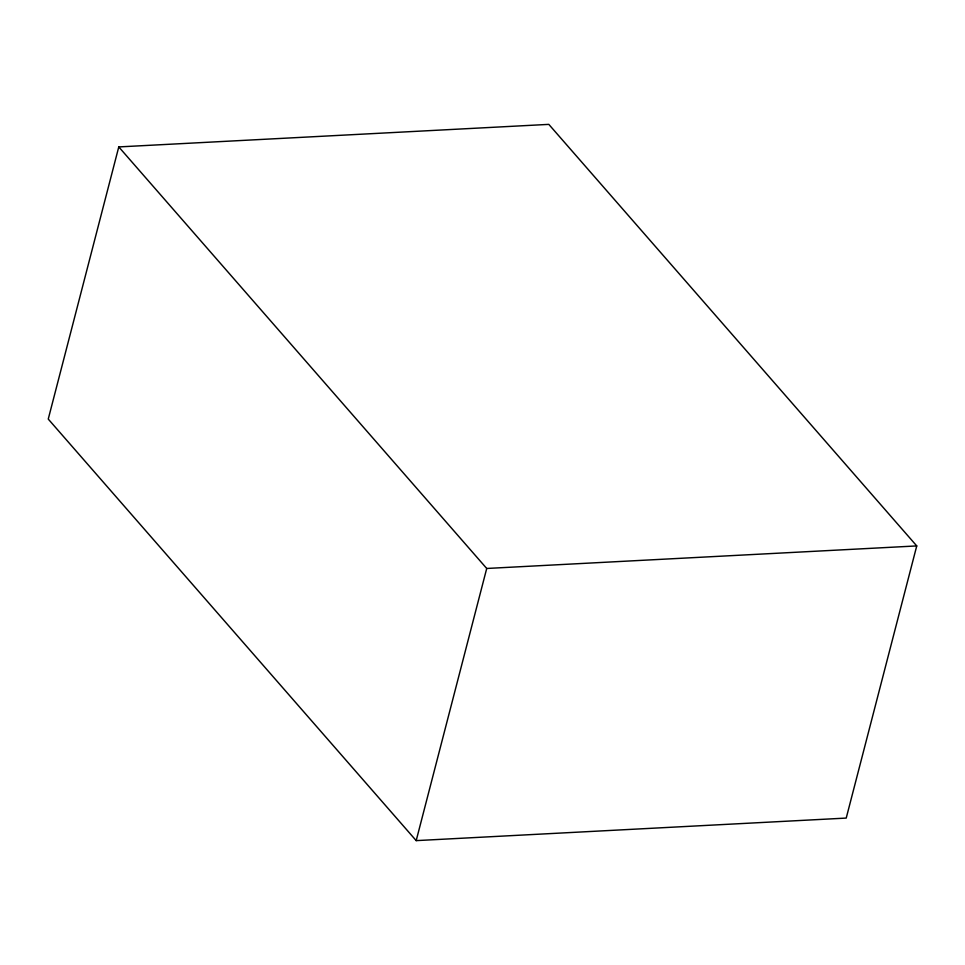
<?xml version="1.0" encoding="UTF-8"?>
<svg xmlns="http://www.w3.org/2000/svg" width="965" height="965" viewBox="0 0 965 965"><rect width="100%" height="100%" fill="white"/><g stroke="black" fill="none" stroke-linecap="round" stroke-linejoin="round"><path stroke-width="1.45" d="M118.779 146.921L48.25 419.075L416.192 840.624L846.221 818.079L916.75 545.925L548.808 124.376L118.779 146.921L486.722 568.469L916.75 545.925M416.192 840.624L486.722 568.469"/></g></svg>
